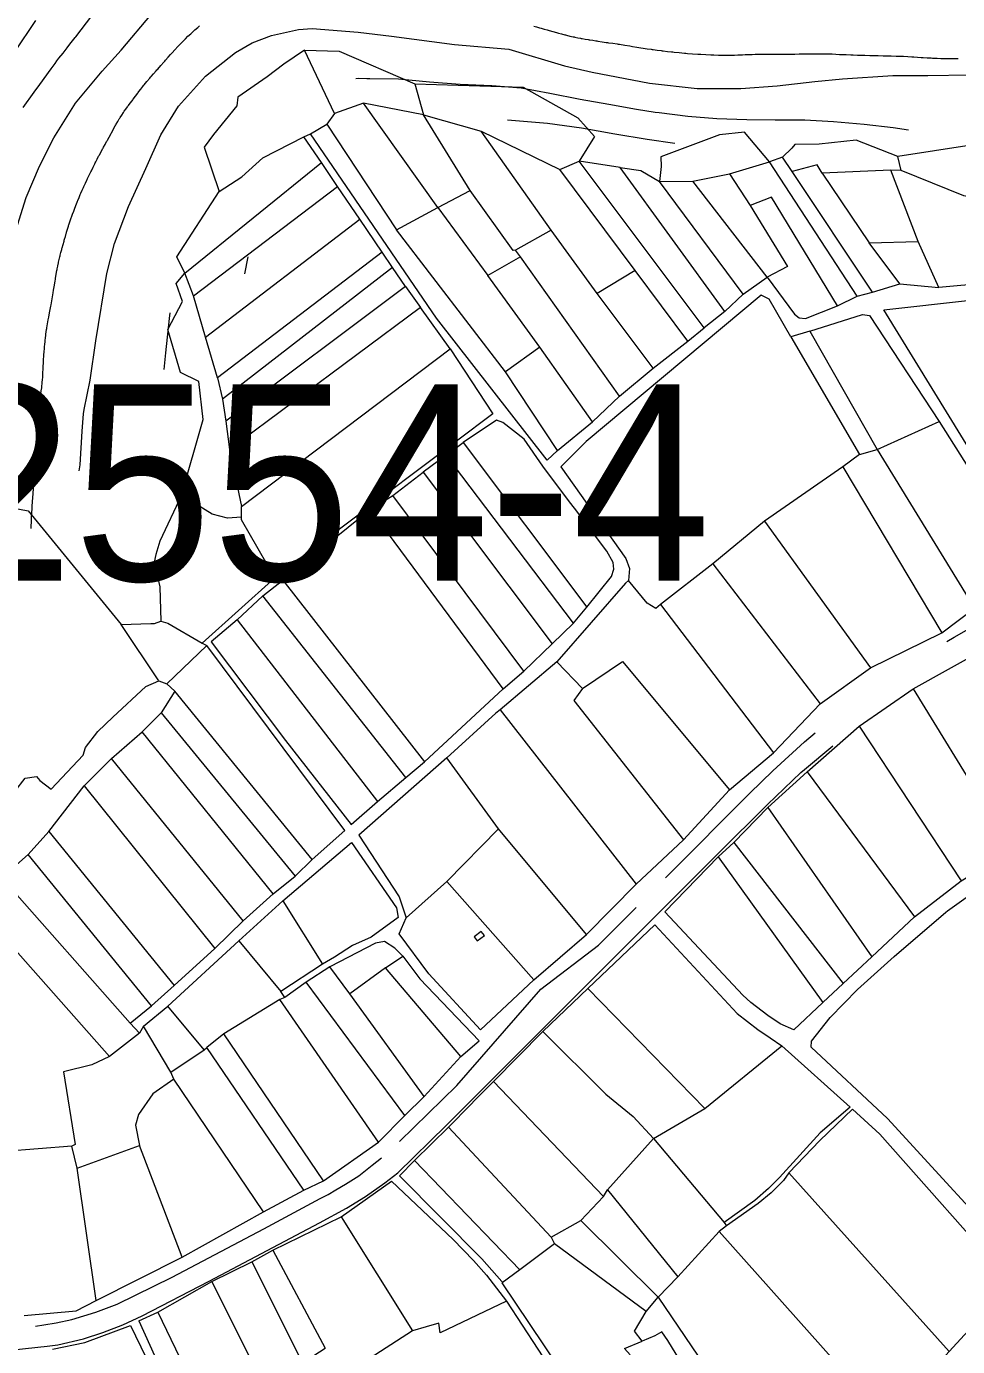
# Model space of a CAD drawing. Header units: metres. Extents: x 548946 to 557077, y 1838800 to 1845419.
# Drawn here: x 554436 to 554815, y 1840148 to 1840686 of the extents above; entities that cross this region are included whole.
import ezdxf
from ezdxf.enums import TextEntityAlignment as Align

# ---------------------------------------------------------------- set-up
doc = ezdxf.new("R2010")
doc.units = ezdxf.units.M
doc.header["$LTSCALE"] = 28
for name, color, linetype, lineweight in [('1', 7, 'Continuous', 13), ('10', 7, 'Continuous', 13), ('2', 7, 'Continuous', 13), ('22', 7, 'Continuous', 13), ('55', 7, 'Continuous', 35)]:
    doc.layers.add(name, color=color, linetype=linetype, lineweight=lineweight)

msp = doc.modelspace()

# ---------------------------------------------------------------- linework, layer by layer
at = {"layer": '1'}
msp.add_line((554525.9, 1840592), (554524.54, 1840585.1), dxfattribs=at)
for points in [[(554410.14, 1840448.52), (554412.83, 1840453.36), (554416.91, 1840464.75), (554419.2, 1840476.23), (554420.49, 1840491.72), (554421.82, 1840509.37), (554423.4, 1840525.63), (554422.92, 1840539.34), (554422.98, 1840542.99), (554422.8, 1840548.03), (554423, 1840563.21), (554424.74, 1840576.57), (554431.26, 1840602.85), (554435.48, 1840616.32), (554441, 1840629.09), (554446.84, 1840640.59), (554455.67, 1840654.75), (554466.49, 1840667.83), (554474.34, 1840676.37), (554486.66, 1840691.1)], [(554434.31, 1840653.01), (554438.84, 1840659.2), (554441.09, 1840662.3), (554445.75, 1840668.76), (554447.32, 1840670.9), (554448.11, 1840671.97), (554448.92, 1840673.05), (554450.57, 1840675.2), (554452.23, 1840677.33), (554453.34, 1840678.75), (554455.59, 1840681.57), (554455.79, 1840681.82), (554462.35, 1840690.3)], [(554457.2, 1840504.7), (554457.52, 1840507.22), (554458.44, 1840520.98), (554458.98, 1840527.96), (554459.15, 1840529.85), (554461.68, 1840541.75), (554463.92, 1840557.83), (554468.44, 1840585.3), (554471.5, 1840597.44), (554477.22, 1840612.53), (554484.3, 1840628.12), (554490.53, 1840641.85), (554497.69, 1840653.57), (554508.67, 1840665.72), (554520.96, 1840675.46), (554527.78, 1840679.3), (554535.6, 1840682.39), (554546.57, 1840684.77), (554552.15, 1840685.18), (554570.99, 1840683.74), (554584.57, 1840682.08), (554610.24, 1840678.66), (554632.42, 1840676.78), (554655.16, 1840670.01), (554666.38, 1840667.38), (554689.78, 1840662.93), (554709.24, 1840660.69), (554727.03, 1840660.73), (554741.89, 1840661.85), (554757.21, 1840663.55), (554768.54, 1840664.63), (554789, 1840666.03), (554803.28, 1840666.03), (554820.33, 1840666.34)], [(554458.38, 1840619.22), (554458.9, 1840620.38), (554459.05, 1840620.7), (554459.19, 1840621.02), (554459.72, 1840622.16), (554460.26, 1840623.31), (554460.42, 1840623.63), (554460.57, 1840623.95), (554461.14, 1840625.14), (554461.76, 1840626.4), (554461.93, 1840626.77), (554462.12, 1840627.14), (554462.82, 1840628.59), (554463.52, 1840630.03), (554463.71, 1840630.4), (554463.89, 1840630.76), (554464.49, 1840631.96), (554465.09, 1840633.09), (554465.26, 1840633.41), (554465.43, 1840633.73), (554466.07, 1840634.92), (554466.73, 1840636.11), (554466.9, 1840636.43), (554467.08, 1840636.75), (554467.7, 1840637.9), (554468.33, 1840639.04), (554468.51, 1840639.37), (554468.69, 1840639.69), (554469.35, 1840640.87), (554470.04, 1840642.1), (554470.23, 1840642.46), (554470.43, 1840642.83), (554471.17, 1840644.21), (554471.9, 1840645.56), (554472.09, 1840645.9), (554472.27, 1840646.23), (554472.9, 1840647.32), (554473.51, 1840648.33), (554473.68, 1840648.61), (554473.86, 1840648.89), (554474.51, 1840649.9), (554475.17, 1840650.9), (554475.35, 1840651.16), (554475.54, 1840651.43), (554476.2, 1840652.35), (554476.87, 1840653.26), (554477.06, 1840653.52), (554477.26, 1840653.78), (554477.98, 1840654.72), (554478.75, 1840655.75), (554478.98, 1840656.05), (554479.21, 1840656.37), (554480.11, 1840657.58), (554481.02, 1840658.81), (554481.26, 1840659.13), (554481.49, 1840659.44), (554482.31, 1840660.49), (554483.17, 1840661.57), (554483.44, 1840661.9), (554483.71, 1840662.24), (554484.81, 1840663.57), (554485.94, 1840664.93), (554486.24, 1840665.28), (554486.53, 1840665.62), (554487.53, 1840666.77), (554488.56, 1840667.94), (554488.88, 1840668.29), (554489.2, 1840668.66), (554490.46, 1840670.08), (554491.72, 1840671.51), (554492.05, 1840671.88), (554492.36, 1840672.24), (554493.42, 1840673.46), (554494.45, 1840674.63), (554494.75, 1840674.97), (554495.06, 1840675.31), (554496.22, 1840676.56), (554497.37, 1840677.79), (554497.67, 1840678.1), (554497.97, 1840678.41), (554498.96, 1840679.45), (554499.92, 1840680.45), (554500.2, 1840680.73), (554500.48, 1840681), (554501.54, 1840682.03), (554502.64, 1840683.05), (554502.94, 1840683.34), (554503.25, 1840683.62), (554504.39, 1840684.65), (554505.53, 1840685.66), (554505.85, 1840685.94), (554506.17, 1840686.22)], [(554642.65, 1840686.15), (554643.74, 1840685.83), (554644.9, 1840685.5), (554645.55, 1840685.31), (554646.75, 1840684.97), (554648.03, 1840684.6), (554648.42, 1840684.49), (554648.81, 1840684.38), (554650.32, 1840683.95), (554651.84, 1840683.53), (554652.24, 1840683.42), (554652.62, 1840683.32), (554653.92, 1840682.97), (554655.19, 1840682.65), (554655.56, 1840682.56), (554655.93, 1840682.46), (554657.32, 1840682.12), (554658.68, 1840681.81), (554659.03, 1840681.73), (554659.37, 1840681.66), (554660.51, 1840681.43), (554661.62, 1840681.23), (554661.94, 1840681.17), (554662.27, 1840681.11), (554663.51, 1840680.89), (554664.77, 1840680.67), (554665.11, 1840680.61), (554665.45, 1840680.56), (554666.64, 1840680.38), (554667.94, 1840680.2), (554668.34, 1840680.14), (554668.76, 1840680.07), (554670.41, 1840679.81), (554672.16, 1840679.54), (554672.64, 1840679.47), (554673.11, 1840679.4), (554674.78, 1840679.16), (554676.52, 1840678.9), (554677.04, 1840678.82), (554677.58, 1840678.74), (554679.65, 1840678.41), (554681.72, 1840678.07), (554682.26, 1840677.98), (554682.78, 1840677.9), (554684.55, 1840677.62), (554688.78, 1840676.95), (554690.41, 1840676.71), (554690.85, 1840676.64), (554691.3, 1840676.58), (554692.9, 1840676.37), (554694.51, 1840676.17), (554694.95, 1840676.11), (554695.41, 1840676.06), (554697.05, 1840675.87), (554698.8, 1840675.67), (554699.32, 1840675.62), (554699.85, 1840675.56), (554701.9, 1840675.34), (554704.04, 1840675.12)], [(554704.04, 1840675.12), (554704.63, 1840675.07), (554705.22, 1840675.02), (554707.36, 1840674.86), (554709.49, 1840674.73), (554710.07, 1840674.69), (554710.66, 1840674.66), (554712.77, 1840674.54), (554714.85, 1840674.44), (554715.41, 1840674.42), (554715.97, 1840674.41), (554717.95, 1840674.37), (554719.8, 1840674.35), (554720.28, 1840674.35), (554720.75, 1840674.35), (554722.31, 1840674.35), (554723.74, 1840674.37), (554724.12, 1840674.37), (554724.49, 1840674.38), (554725.76, 1840674.4), (554726.97, 1840674.43), (554727.31, 1840674.45), (554727.64, 1840674.46), (554728.84, 1840674.53), (554730.01, 1840674.59), (554730.32, 1840674.61), (554730.63, 1840674.62), (554731.69, 1840674.65), (554732.8, 1840674.68), (554733.13, 1840674.69), (554733.48, 1840674.7), (554734.84, 1840674.75), (554736.22, 1840674.79), (554736.59, 1840674.79), (554736.94, 1840674.79), (554738.15, 1840674.76), (554739.37, 1840674.72), (554739.74, 1840674.71), (554740.11, 1840674.71), (554741.56, 1840674.73), (554743.05, 1840674.74), (554743.44, 1840674.74), (554743.83, 1840674.74), (554745.19, 1840674.73), (554746.59, 1840674.71), (554747.01, 1840674.71), (554747.44, 1840674.72), (554749.1, 1840674.75), (554750.83, 1840674.8), (554751.3, 1840674.81), (554751.77, 1840674.82), (554753.46, 1840674.85), (554755.15, 1840674.88), (554755.62, 1840674.88), (554756.09, 1840674.89), (554757.82, 1840674.9), (554759.52, 1840674.9), (554759.98, 1840674.9), (554760.43, 1840674.9), (554762, 1840674.89), (554763.52, 1840674.86), (554763.93, 1840674.84), (554764.34, 1840674.83), (554765.81, 1840674.74), (554767.33, 1840674.64), (554767.78, 1840674.62), (554768.25, 1840674.6), (554770.02, 1840674.55), (554771.85, 1840674.5), (554772.35, 1840674.48), (554772.84, 1840674.46), (554774.61, 1840674.37), (554776.45, 1840674.28), (554777, 1840674.26), (554777.55, 1840674.25), (554779.69, 1840674.21), (554781.88, 1840674.18), (554782.47, 1840674.17), (554783.06, 1840674.16), (554785.13, 1840674.11), (554787.16, 1840674.06), (554787.72, 1840674.04), (554788.28, 1840674.03), (554790.31, 1840673.97), (554792.27, 1840673.91), (554792.8, 1840673.89), (554793.31, 1840673.87), (554795.1, 1840673.79), (554796.77, 1840673.69), (554797.21, 1840673.66), (554797.63, 1840673.63), (554799.1, 1840673.52), (554800.57, 1840673.41), (554800.99, 1840673.38), (554801.43, 1840673.35), (554803.06, 1840673.26), (554804.7, 1840673.18), (554805.14, 1840673.16), (554805.57, 1840673.14), (554807.05, 1840673.06), (554808.57, 1840673)], [(554808.57, 1840673), (554809.02, 1840672.99), (554809.48, 1840672.97), (554811.27, 1840672.94), (554813.08, 1840672.93), (554813.55, 1840672.92), (554814.02, 1840672.92), (554815.61, 1840672.91)], [(554700.09, 1840638.26), (554688.8, 1840639.94), (554675.66, 1840642.05), (554662.1, 1840644.49), (554648.13, 1840646.41), (554631.88, 1840647.78)], [(554441.57, 1840536.22), (554441.72, 1840537.42), (554441.87, 1840538.64), (554441.91, 1840538.96), (554441.94, 1840539.27), (554442.04, 1840540.36), (554442.13, 1840541.39), (554442.16, 1840541.67), (554442.18, 1840541.95), (554442.28, 1840542.93), (554442.36, 1840543.86), (554442.37, 1840544.11), (554442.38, 1840544.35), (554442.4, 1840545.19), (554442.42, 1840546.03), (554442.43, 1840546.29), (554442.44, 1840546.54), (554442.49, 1840547.54), (554442.55, 1840548.59), (554442.57, 1840548.89), (554442.59, 1840549.18), (554442.65, 1840550.26), (554442.72, 1840551.4), (554442.75, 1840551.73), (554442.77, 1840552.08), (554442.89, 1840553.37), (554443.01, 1840554.66), (554443.04, 1840554.99), (554443.07, 1840555.31), (554443.17, 1840556.38), (554443.26, 1840557.4), (554443.29, 1840557.68), (554443.32, 1840557.97), (554443.41, 1840559), (554443.52, 1840560), (554443.56, 1840560.27), (554443.59, 1840560.53), (554443.72, 1840561.42), (554443.88, 1840562.43), (554443.94, 1840562.77), (554444, 1840563.14), (554444.25, 1840564.66), (554444.54, 1840566.39), (554444.63, 1840566.88), (554444.72, 1840567.38), (554445.07, 1840569.24), (554445.46, 1840571.26), (554445.57, 1840571.87), (554445.68, 1840572.49), (554446.1, 1840574.91), (554446.51, 1840577.31), (554446.72, 1840578.52), (554447.06, 1840580.5), (554447.37, 1840582.3), (554447.45, 1840582.79), (554447.53, 1840583.28), (554447.82, 1840584.99), (554448.08, 1840586.52), (554448.14, 1840586.89), (554448.21, 1840587.23), (554448.4, 1840588.29), (554448.59, 1840589.24), (554448.66, 1840589.52), (554448.72, 1840589.82), (554448.99, 1840590.94), (554449.27, 1840592.11), (554449.35, 1840592.42), (554449.43, 1840592.74), (554449.73, 1840593.87), (554450.04, 1840595.05), (554450.14, 1840595.39), (554450.23, 1840595.75), (554450.61, 1840597.14), (554450.99, 1840598.51), (554451.09, 1840598.87), (554451.18, 1840599.22), (554451.52, 1840600.39), (554451.85, 1840601.51), (554451.94, 1840601.83), (554452.03, 1840602.15), (554452.38, 1840603.31), (554452.74, 1840604.5), (554452.85, 1840604.83), (554452.96, 1840605.16), (554453.36, 1840606.36), (554453.79, 1840607.57), (554453.91, 1840607.9), (554454.03, 1840608.23), (554454.47, 1840609.45), (554454.94, 1840610.72), (554455.08, 1840611.1), (554455.22, 1840611.48), (554455.79, 1840612.93), (554456.35, 1840614.37), (554456.5, 1840614.74), (554456.65, 1840615.1), (554457.13, 1840616.3), (554457.6, 1840617.43), (554457.74, 1840617.74), (554457.87, 1840618.06), (554458.38, 1840619.22)], [(554437.52, 1840481.2), (554437.56, 1840481.92), (554437.63, 1840482.95), (554437.65, 1840483.23), (554437.66, 1840483.52), (554437.71, 1840484.54), (554437.75, 1840485.55), (554437.76, 1840485.84), (554437.78, 1840486.12), (554437.83, 1840487.15), (554437.89, 1840488.19), (554437.91, 1840488.48), (554437.92, 1840488.77), (554437.98, 1840489.81), (554438.03, 1840490.85), (554438.05, 1840491.14), (554438.07, 1840491.43), (554438.14, 1840492.49), (554438.21, 1840493.54), (554438.23, 1840493.83), (554438.26, 1840494.12), (554438.34, 1840495.17), (554438.43, 1840496.21), (554438.45, 1840496.49), (554438.48, 1840496.78), (554438.57, 1840497.8), (554438.67, 1840498.81), (554438.7, 1840499.09), (554438.73, 1840499.37), (554438.83, 1840500.38), (554438.94, 1840501.36), (554438.97, 1840501.63), (554439, 1840501.89), (554439.1, 1840502.83), (554439.2, 1840503.75), (554439.22, 1840504), (554439.25, 1840504.26), (554439.35, 1840505.19), (554439.44, 1840506.1), (554439.46, 1840506.34), (554439.48, 1840506.58), (554439.56, 1840507.43), (554439.63, 1840508.26), (554439.65, 1840508.49), (554439.67, 1840508.72), (554439.75, 1840509.58), (554439.83, 1840510.43), (554439.84, 1840510.66), (554439.86, 1840510.89), (554439.93, 1840511.71), (554439.99, 1840512.51), (554440, 1840512.73), (554440.02, 1840512.95), (554440.09, 1840513.74), (554440.16, 1840514.52), (554440.18, 1840514.73), (554440.2, 1840514.95), (554440.26, 1840515.73), (554440.33, 1840516.5), (554440.34, 1840516.71), (554440.36, 1840516.91), (554440.43, 1840517.66), (554440.5, 1840518.41), (554440.54, 1840518.83), (554440.61, 1840519.62), (554440.68, 1840520.43), (554440.7, 1840520.65), (554440.72, 1840520.88), (554440.79, 1840521.7), (554440.86, 1840522.54), (554440.87, 1840522.78), (554440.89, 1840523.02), (554440.95, 1840523.89), (554441.01, 1840524.75), (554441.02, 1840524.99), (554441.03, 1840525.22), (554441.07, 1840526.02), (554441.1, 1840526.8), (554441.11, 1840527.02), (554441.12, 1840527.23), (554441.13, 1840528), (554441.14, 1840528.75), (554441.14, 1840528.96), (554441.14, 1840529.16), (554441.15, 1840529.86), (554441.16, 1840530.61), (554441.17, 1840530.84), (554441.18, 1840531.08), (554441.24, 1840532.02), (554441.31, 1840533.02), (554441.33, 1840533.29), (554441.35, 1840533.57), (554441.42, 1840534.56), (554441.51, 1840535.6), (554441.54, 1840535.9), (554441.57, 1840536.22)]]:
    msp.add_lwpolyline(points, dxfattribs=at)
at = {"layer": '10'}
for p, q in [((554549.11, 1840676.29), (554563.24, 1840675.9)), ((554597.61, 1840649.92), (554573.08, 1840654.7)), ((554561.32, 1840650.46), (554558.2, 1840646.22)), ((554616.65, 1840619.05), (554597.61, 1840649.92)), ((554597.61, 1840649.92), (554621.12, 1840643.25)), ((554548.78, 1840641.01), (554551.5, 1840642.26)), ((554555.93, 1840630.53), (554548.78, 1840641.01)), ((554649.73, 1840602.93), (554621.12, 1840643.25)), ((554621.12, 1840643.25), (554653.21, 1840627.67)), ((554792.44, 1840627.34), (554791.12, 1840633.02)), ((554500.24, 1840585.46), (554555.93, 1840630.53)), ((554562.51, 1840620.77), (554555.93, 1840630.53)), ((554653.21, 1840627.67), (554661.05, 1840631.1)), ((554683.95, 1840586.55), (554653.21, 1840627.67)), ((554712.09, 1840563.07), (554661.05, 1840631.1)), ((554677.76, 1840628.56), (554661.05, 1840631.1)), ((554720.49, 1840569.79), (554677.76, 1840628.56)), ((554722.42, 1840625.87), (554738.75, 1840630.79)), ((554774.48, 1840575.98), (554738.75, 1840630.79)), ((554788.18, 1840627.41), (554760.13, 1840626.15)), ((554799.36, 1840598.25), (554788.18, 1840627.41)), ((554792.44, 1840627.34), (554788.18, 1840627.41)), ((554693.8, 1840622.8), (554707.47, 1840622.91)), ((554728.03, 1840576.84), (554693.8, 1840622.8)), ((554707.47, 1840622.91), (554722.42, 1840625.87)), ((554737.81, 1840583.78), (554707.47, 1840622.91)), ((554722.42, 1840625.87), (554730.82, 1840613.01)), ((554780.74, 1840577.58), (554747.93, 1840626.93)), ((554760.13, 1840626.15), (554779.34, 1840597.83)), ((554503.79, 1840576.18), (554562.51, 1840620.77)), ((554571.61, 1840607.39), (554562.51, 1840620.77)), ((554603.42, 1840612.21), (554616.65, 1840619.05)), ((554603.42, 1840612.21), (554623.83, 1840584.42)), ((554508.72, 1840559.3), (554571.61, 1840607.39)), ((554580.75, 1840593.93), (554571.61, 1840607.39)), ((554631.03, 1840545.19), (554586.64, 1840603.08)), ((554779.34, 1840597.83), (554799.36, 1840598.25)), ((554791.84, 1840581.08), (554779.34, 1840597.83)), ((554807.82, 1840579.58), (554799.36, 1840598.25)), ((554580.75, 1840593.93), (554513.57, 1840542.68)), ((554585.01, 1840587.75), (554580.75, 1840593.93)), ((554637.17, 1840592.11), (554623.83, 1840584.42)), ((554637.17, 1840592.11), (554635.08, 1840594.73)), ((554677.51, 1840535.19), (554637.17, 1840592.11)), ((554503.79, 1840576.18), (554500.24, 1840585.46)), ((554585.01, 1840587.75), (554515.56, 1840533.98)), ((554590.31, 1840579.95), (554585.01, 1840587.75)), ((554645.03, 1840555.18), (554623.83, 1840584.42)), ((554887.56, 1840586.59), (554807.82, 1840579.58)), ((554590.31, 1840579.95), (554516.93, 1840525.03)), ((554590.31, 1840579.95), (554596.35, 1840571.36)), ((554728.03, 1840576.84), (554737.81, 1840583.78)), ((554780.74, 1840577.58), (554791.84, 1840581.08)), ((554791.84, 1840581.08), (554807.82, 1840579.58)), ((554508.72, 1840559.3), (554503.79, 1840576.18)), ((554691.33, 1840546.67), (554668.45, 1840577.07)), ((554720.49, 1840569.79), (554728.03, 1840576.84)), ((554766.5, 1840572.07), (554774.48, 1840575.98)), ((554774.48, 1840575.98), (554780.74, 1840577.58)), ((554596.35, 1840571.36), (554518.52, 1840513.48)), ((554608.52, 1840554.55), (554596.35, 1840571.36)), ((554720.49, 1840569.79), (554712.09, 1840563.07)), ((554705.43, 1840557.65), (554712.09, 1840563.07)), ((554513.57, 1840542.68), (554508.72, 1840559.3)), ((554691.33, 1840546.67), (554705.43, 1840557.65)), ((554755.19, 1840561.7), (554747.38, 1840559.41)), ((554755.19, 1840561.7), (554782.6, 1840513.4)), ((554523.41, 1840490.23), (554608.52, 1840554.55)), ((554677.51, 1840535.19), (554691.33, 1840546.67)), ((554652.22, 1840513.12), (554631.03, 1840545.19)), ((554666.52, 1840524.75), (554677.51, 1840535.19)), ((554782.6, 1840513.4), (554807.96, 1840524.93)), ((554652.22, 1840513.12), (554666.52, 1840524.75)), ((554606.85, 1840511.21), (554613.76, 1840516.31)), ((554613.76, 1840516.31), (554664.21, 1840449.21)), ((554775.47, 1840511.44), (554782.6, 1840513.4)), ((554782.6, 1840513.4), (554822.36, 1840448.74)), ((554768.65, 1840506.38), (554809.06, 1840438.71)), ((554575.99, 1840488.94), (554585.05, 1840494.76)), ((554638.51, 1840423.06), (554585.05, 1840494.76)), ((554523.42, 1840485.88), (554523.41, 1840490.23)), ((554736.71, 1840484.2), (554779.9, 1840424.36)), ((554715.63, 1840466.77), (554759.37, 1840409.67)), ((554536.94, 1840461.06), (554507.27, 1840434.45)), ((554694.22, 1840450.23), (554740.33, 1840389.69)), ((554489.67, 1840419.08), (554474.22, 1840442.1)), ((554521.63, 1840443.93), (554578.85, 1840369.86)), ((554797.3, 1840415.82), (554842.18, 1840440.86)), ((554492.96, 1840417.93), (554509.19, 1840433.57)), ((554507.27, 1840434.45), (554509.19, 1840433.57)), ((554651.99, 1840426.84), (554628.86, 1840407.33)), ((554651.99, 1840426.84), (554662.47, 1840415.98)), ((554489.67, 1840419.08), (554492.96, 1840417.93)), ((554492.96, 1840417.93), (554496.19, 1840414.83)), ((554552.19, 1840346.18), (554496.19, 1840414.83)), ((554775.33, 1840400.56), (554797.3, 1840415.82)), ((554797.3, 1840415.82), (554837.6, 1840350.03)), ((554628.86, 1840407.33), (554684.34, 1840336.1)), ((554490.59, 1840406.03), (554482.86, 1840398.29)), ((554470.35, 1840387.48), (554482.86, 1840398.29)), ((554536.33, 1840332.27), (554482.86, 1840398.29)), ((554754.13, 1840381.94), (554775.33, 1840400.56)), ((554775.33, 1840400.56), (554816.87, 1840337.55)), ((554628.15, 1840358.75), (554607.08, 1840387.74)), ((554738.01, 1840367.46), (554754.13, 1840381.94)), ((554754.13, 1840381.94), (554797.79, 1840322.84)), ((554444.8, 1840357.67), (554459.18, 1840376.21)), ((554459.18, 1840376.21), (554512.44, 1840309.97)), ((554724.22, 1840353.17), (554738.01, 1840367.46)), ((554738.01, 1840367.46), (554780.43, 1840306.56)), ((554664.08, 1840315.57), (554628.15, 1840358.75)), ((554436.3, 1840348.2), (554444.8, 1840357.67)), ((554444.8, 1840357.67), (554495.92, 1840294.83)), ((554684.34, 1840336.1), (554703.6, 1840354.2)), ((554717.84, 1840347.34), (554724.22, 1840353.17)), ((554724.22, 1840353.17), (554768.73, 1840295.6)), ((554425.58, 1840338.78), (554436.3, 1840348.2)), ((554486.61, 1840286.5), (554436.3, 1840348.2)), ((554696.09, 1840324.94), (554717.84, 1840347.34)), ((554717.84, 1840347.34), (554760.49, 1840287.87)), ((554545.31, 1840339.43), (554552.19, 1840346.18)), ((554477.96, 1840279.47), (554425.58, 1840338.78)), ((554536.33, 1840332.27), (554545.31, 1840339.43)), ((554642.65, 1840297.21), (554607.06, 1840337.27)), ((554524.07, 1840321.18), (554536.33, 1840332.27)), ((554540.16, 1840329.36), (554522.27, 1840313.09)), ((554421.23, 1840320.4), (554469.49, 1840265.82)), ((554512.44, 1840309.97), (554524.07, 1840321.18)), ((554664.68, 1840293.67), (554691.99, 1840319.62)), ((554522.27, 1840313.09), (554493.32, 1840286.43)), ((554495.92, 1840294.83), (554512.44, 1840309.97)), ((554522.27, 1840313.09), (554539.45, 1840292.44)), ((554582.03, 1840302), (554589.1, 1840306.8)), ((554768.73, 1840295.6), (554780.43, 1840306.56)), ((554559.34, 1840302.44), (554549.77, 1840296.14)), ((554567.6, 1840291.48), (554559.34, 1840302.44)), ((554582.03, 1840302), (554567.6, 1840291.48)), ((554612.8, 1840265.88), (554582.03, 1840302)), ((554486.61, 1840286.5), (554495.92, 1840294.83)), ((554549.77, 1840296.14), (554541.05, 1840289.96)), ((554589.92, 1840241.8), (554549.77, 1840296.14)), ((554646.31, 1840276.12), (554664.68, 1840293.67)), ((554664.68, 1840293.67), (554712.39, 1840244.65)), ((554768.73, 1840295.6), (554760.49, 1840287.87)), ((554539.02, 1840289.09), (554516.2, 1840275.12)), ((554541.05, 1840289.96), (554539.02, 1840289.09)), ((554579.21, 1840230.88), (554539.02, 1840289.09)), ((554541.05, 1840289.96), (554539.45, 1840292.44)), ((554597.88, 1840249.58), (554567.6, 1840291.48)), ((554477.96, 1840279.47), (554486.61, 1840286.5)), ((554483.41, 1840278.2), (554493.32, 1840286.43)), ((554508.09, 1840268.56), (554493.32, 1840286.43)), ((554481.79, 1840275.33), (554477.96, 1840279.47)), ((554483.41, 1840278.2), (554481.79, 1840275.33)), ((554494.55, 1840259.43), (554483.41, 1840278.2)), ((554481.79, 1840275.33), (554469.49, 1840265.82)), ((554516.2, 1840275.12), (554509.19, 1840269.54)), ((554556.8, 1840215.12), (554516.2, 1840275.12)), ((554626.18, 1840255.72), (554646.31, 1840276.12)), ((554494.55, 1840259.43), (554508.09, 1840268.56)), ((554508.09, 1840268.56), (554509.19, 1840269.54)), ((554548.83, 1840211.34), (554509.19, 1840269.54)), ((554712.39, 1840244.65), (554743.75, 1840270.17)), ((554495.74, 1840256.68), (554494.55, 1840259.43)), ((554532.28, 1840202.53), (554495.74, 1840256.68)), ((554618.56, 1840248), (554626.18, 1840255.72)), ((554626.18, 1840255.72), (554671.04, 1840208.82)), ((554579.21, 1840230.88), (554589.92, 1840241.8)), ((554691.36, 1840232.38), (554712.39, 1840244.65)), ((554593.87, 1840223.5), (554607.8, 1840237.09)), ((554607.8, 1840237.09), (554649.68, 1840192.13)), ((554454.15, 1840229.29), (554426.7, 1840227.18)), ((554456.36, 1840220.26), (554454.15, 1840229.29)), ((554456.36, 1840220.26), (554481.78, 1840229.52)), ((554499.1, 1840183.99), (554481.78, 1840229.52)), ((554672.67, 1840211.44), (554691.36, 1840232.38)), ((554691.36, 1840232.38), (554720.23, 1840198.21)), ((554587.82, 1840217.26), (554593.87, 1840223.5)), ((554593.87, 1840223.5), (554636.94, 1840178.89)), ((554464.02, 1840166.37), (554456.36, 1840220.26)), ((554746.57, 1840218.41), (554811.96, 1840145.57)), ((554564.01, 1840200.51), (554584.56, 1840215.02)), ((554661.81, 1840198.98), (554671.04, 1840208.82)), ((554671.04, 1840208.82), (554672.67, 1840211.44)), ((554499.1, 1840183.99), (554532.28, 1840202.53)), ((554536.12, 1840186.92), (554564.01, 1840200.51)), ((554564.01, 1840200.51), (554593.15, 1840154)), ((554649.68, 1840192.13), (554661.81, 1840198.98)), ((554693.29, 1840167.71), (554661.81, 1840198.98)), ((554721.13, 1840196.75), (554718.13, 1840194.44)), ((554720.23, 1840198.21), (554721.13, 1840196.75)), ((554649.68, 1840192.13), (554650.97, 1840189.43)), ((554701.28, 1840175.94), (554718.13, 1840194.44)), ((554786.84, 1840117.6), (554718.13, 1840194.44)), ((554527.52, 1840182.16), (554536.12, 1840186.92)), ((554536.12, 1840186.92), (554557.54, 1840146.93)), ((554650.97, 1840189.43), (554636.94, 1840178.89)), ((554688.37, 1840161.86), (554650.97, 1840189.43)), ((554464.02, 1840166.37), (554499.1, 1840183.99)), ((554511.28, 1840174.07), (554527.52, 1840182.16)), ((554636.94, 1840178.89), (554629.74, 1840173.49)), ((554489.22, 1840161.64), (554511.28, 1840174.07)), ((554511.28, 1840174.07), (554539.41, 1840117.56)), ((554688.37, 1840161.86), (554693.29, 1840167.71)), ((554693.29, 1840167.71), (554747.92, 1840087.43)), ((554481.55, 1840158.03), (554489.22, 1840161.64)), ((554489.22, 1840161.64), (554516.61, 1840104.78)), ((554481.55, 1840158.03), (554490.45, 1840138.2)), ((554593.15, 1840154), (554563.48, 1840134.89))]:
    msp.add_line(p, q, dxfattribs=at)
for points in [[(554549.11, 1840676.29), (554540.64, 1840670.65), (554533.83, 1840665.43), (554521.82, 1840657.23), (554521.44, 1840653.59), (554511.97, 1840642.02), (554508.12, 1840636.77), (554514.28, 1840618.76)], [(554586.64, 1840603.08), (554603.42, 1840612.21), (554573.08, 1840654.7), (554561.32, 1840650.46), (554549.11, 1840676.29)], [(554563.24, 1840675.9), (554594.04, 1840662.69), (554597.61, 1840649.92)], [(554594.04, 1840662.69), (554638.31, 1840661.29), (554660.5, 1840648.75), (554667.38, 1840641.18), (554661.05, 1840631.1)], [(554551.5, 1840642.26), (554558.2, 1840646.22), (554586.64, 1840603.08)], [(554514.28, 1840618.76), (554523.52, 1840624.72), (554532.09, 1840632.45), (554548.78, 1840641.01)], [(554652.22, 1840513.12), (554647.99, 1840509.1), (554602.83, 1840566.98), (554551.5, 1840642.26)], [(554738.75, 1840630.79), (554728.45, 1840642.87), (554718.37, 1840641.87), (554694.44, 1840632.8), (554694.49, 1840628.88), (554693.8, 1840622.8)], [(554791.12, 1840633.02), (554774, 1840639.59), (554758.99, 1840638.04), (554749.06, 1840637.84), (554747.85, 1840636.42), (554744.05, 1840632.66)], [(554829.68, 1840616.17), (554835.94, 1840639.94), (554791.12, 1840633.02)], [(554747.93, 1840626.93), (554744.05, 1840632.66), (554738.75, 1840630.79)], [(554677.76, 1840628.56), (554686.23, 1840627.27), (554693.8, 1840622.8)], [(554760.13, 1840626.15), (554758.16, 1840629.53), (554747.93, 1840626.93)], [(554829.68, 1840616.17), (554825.19, 1840615.41), (554817.94, 1840616.93), (554792.44, 1840627.34)], [(554500.24, 1840585.46), (554496.96, 1840592.09), (554514.28, 1840618.76)], [(554635.08, 1840594.73), (554634.18, 1840594.68), (554616.65, 1840619.05)], [(554766.5, 1840572.07), (554739.5, 1840616.37), (554730.82, 1840613.01)], [(554730.82, 1840613.01), (554746.09, 1840588.17), (554737.81, 1840583.78)], [(554705.43, 1840557.65), (554683.95, 1840586.55), (554668.45, 1840577.07), (554649.73, 1840602.93), (554635.08, 1840594.73)], [(554498.89, 1840494.89), (554507.7, 1840525.76), (554506.02, 1840541.22), (554498.51, 1840544.91), (554493.29, 1840562.36), (554499.25, 1840573.85), (554496.72, 1840581.23), (554500.24, 1840585.46)], [(554737.81, 1840583.78), (554748.96, 1840568.62), (554750.87, 1840567.13), (554753.45, 1840566.93), (554766.5, 1840572.07)], [(554747.38, 1840559.41), (554738.6, 1840574.83), (554735.28, 1840576.45), (554663.96, 1840516.68), (554653.56, 1840506.4), (554680.16, 1840469.04), (554681.68, 1840464.89), (554681.15, 1840459.98)], [(554850.32, 1840464.6), (554785.32, 1840570.47), (554820.64, 1840574.38)], [(554755.19, 1840561.7), (554776.66, 1840568.51), (554779.45, 1840568.13), (554807.96, 1840524.93)], [(554747.38, 1840559.41), (554775.47, 1840511.44), (554768.65, 1840506.38)], [(554608.52, 1840554.55), (554625.9, 1840528), (554536.94, 1840461.06)], [(554666.52, 1840524.75), (554645.03, 1840555.18), (554631.03, 1840545.19)], [(554513.57, 1840542.68), (554515.56, 1840533.98), (554516.93, 1840525.03), (554518.52, 1840513.48), (554523.41, 1840490.23)], [(554657.19, 1840492.15), (554646.22, 1840506.68), (554638.66, 1840517.7), (554629.96, 1840524.46), (554627.37, 1840525.44), (554613.76, 1840516.31)], [(554807.96, 1840524.93), (554830.62, 1840488.98), (554847, 1840462.49)], [(554658.72, 1840442.62), (554606.85, 1840511.21), (554597.45, 1840504.29)], [(554585.05, 1840494.76), (554597.45, 1840504.29), (554650.14, 1840434.16)], [(554768.65, 1840506.38), (554736.71, 1840484.2), (554715.63, 1840466.77), (554694.22, 1840450.23)], [(554404.9, 1840352.75), (554350.25, 1840414.86), (554371.2, 1840437.86), (554412.19, 1840493.05), (554436.36, 1840488.48), (554474.22, 1840442.1)], [(554498.89, 1840494.89), (554490.06, 1840476.06), (554488.48, 1840470.58), (554487.81, 1840467.47), (554490.07, 1840457.42), (554490.5, 1840443.43)], [(554523.42, 1840485.88), (554517.64, 1840485.49), (554511.35, 1840487.08), (554498.89, 1840494.89)], [(554630.15, 1840415.8), (554575.99, 1840488.94), (554540.17, 1840460.17)], [(554664.21, 1840449.21), (554674.27, 1840461.63), (554675.17, 1840464.6), (554674.95, 1840467.4), (554672.41, 1840471.98), (554659.14, 1840489.56), (554657.19, 1840492.15)], [(554536.94, 1840461.06), (554523.42, 1840484.76), (554523.42, 1840485.88)], [(554532.1, 1840453.75), (554540.17, 1840460.17), (554597.94, 1840386.13)], [(554681.15, 1840459.98), (554680.02, 1840458.95), (554651.99, 1840426.84)], [(554694.22, 1840450.23), (554692.38, 1840448.66), (554688.79, 1840450.76), (554681.15, 1840459.98)], [(554590.38, 1840379.68), (554532.1, 1840453.75), (554521.63, 1840443.93)], [(554578.85, 1840369.86), (554590.38, 1840379.68), (554597.94, 1840386.13), (554630.15, 1840415.8), (554638.51, 1840423.06), (554650.14, 1840434.16), (554658.72, 1840442.62), (554664.21, 1840449.21)], [(554703.6, 1840354.2), (554722.37, 1840374.7), (554740.33, 1840389.69), (554759.37, 1840409.67), (554779.9, 1840424.36), (554809.06, 1840438.71), (554822.36, 1840448.74)], [(554474.22, 1840442.1), (554486.37, 1840442.56), (554487.94, 1840442.54), (554490.5, 1840443.43)], [(554490.5, 1840443.43), (554493.27, 1840442.57), (554507.27, 1840434.45)], [(554521.63, 1840443.93), (554510.98, 1840435.08), (554541.32, 1840394.77), (554568.03, 1840360.47), (554578.85, 1840369.86)], [(554552.19, 1840346.18), (554565.5, 1840357.99), (554509.19, 1840433.57)], [(554662.47, 1840415.98), (554678.77, 1840426.98), (554722.37, 1840374.7)], [(554842.48, 1840179.9), (554786.82, 1840240.62), (554755.74, 1840269.72), (554755.79, 1840272.08), (554763.52, 1840281.84), (554774.58, 1840293.22), (554789.58, 1840306.7), (554810.65, 1840324.68), (554811.25, 1840325.26), (554834.14, 1840341.59), (554846.02, 1840348.78), (554858.28, 1840355.49), (554927.57, 1840396.9), (554936.38, 1840402.24), (554937.04, 1840402.72), (554950.16, 1840409.57), (554959.87, 1840414.21), (554966.87, 1840416.8), (554974.77, 1840419.2), (554995.51, 1840423.69), (554996.58, 1840424.01), (555000, 1840424.58)], [(554404.9, 1840352.75), (554422.31, 1840363.14), (554435.07, 1840379.39), (554439.71, 1840380.12), (554441.16, 1840378.39), (554445.71, 1840374.91), (554458.79, 1840388.78), (554459.75, 1840391.91), (554464.79, 1840398.47), (554470.93, 1840404.35), (554484.35, 1840416.78), (554489.67, 1840419.08)], [(554496.19, 1840414.83), (554490.59, 1840406.03), (554545.31, 1840339.43)], [(554662.47, 1840415.98), (554658.92, 1840411.15), (554703.6, 1840354.2)], [(554628.86, 1840407.33), (554627.03, 1840405.9), (554607.08, 1840387.74)], [(554524.07, 1840321.18), (554470.35, 1840387.48), (554459.18, 1840376.21)], [(554607.08, 1840387.74), (554571.16, 1840356.18), (554587.62, 1840331.04), (554590.55, 1840322.4)], [(554590.55, 1840322.4), (554607.06, 1840337.27), (554628.15, 1840358.75)], [(554540.16, 1840329.36), (554568.24, 1840353.1), (554586.55, 1840326.52), (554587.23, 1840322.59), (554576.28, 1840314.54), (554568.68, 1840311.2), (554561.3, 1840306.45), (554556.37, 1840303.59)], [(554780.43, 1840306.56), (554797.79, 1840322.84), (554816.87, 1840337.55), (554837.6, 1840350.03)], [(554620.82, 1840276.78), (554642.65, 1840297.21), (554664.08, 1840315.57), (554684.34, 1840336.1)], [(554540.16, 1840329.36), (554556.37, 1840303.59), (554539.45, 1840292.44)], [(554620.82, 1840276.78), (554599.82, 1840299.65), (554587.71, 1840315.96), (554590.55, 1840322.4)], [(554760.49, 1840287.87), (554748.69, 1840276.76), (554743.09, 1840279.18), (554738.06, 1840282.58), (554731.05, 1840287.93), (554727.9, 1840290.92), (554696.09, 1840324.94)], [(554691.99, 1840319.62), (554725.52, 1840283.38), (554733.94, 1840276.91), (554738.99, 1840273.42), (554743.75, 1840270.17)], [(554589.1, 1840306.8), (554585.93, 1840310.04), (554581.65, 1840312.8), (554577.96, 1840312.12), (554559.34, 1840302.44)], [(554589.1, 1840306.8), (554596.15, 1840297.54), (554620.35, 1840272.24)], [(554589.92, 1840241.8), (554597.88, 1840249.58), (554612.8, 1840265.88), (554620.35, 1840272.24)], [(554646.31, 1840276.12), (554672, 1840250.48), (554683.15, 1840241.39), (554691.36, 1840232.38)], [(554743.75, 1840270.17), (554771.57, 1840245.19), (554759.44, 1840234.71), (554742.83, 1840216.51), (554738.35, 1840212.04), (554732.73, 1840207.1), (554720.23, 1840198.21)], [(554469.49, 1840265.82), (554462.26, 1840262.47), (554450.8, 1840259.67), (554455.49, 1840229.98), (554454.15, 1840229.29)], [(554495.74, 1840256.68), (554487.22, 1840250.59), (554481.29, 1840242.15), (554480.08, 1840237.88), (554481.78, 1840229.52)], [(554607.8, 1840237.09), (554616.93, 1840246.35), (554618.56, 1840248)], [(554837.74, 1840173.33), (554783.71, 1840234.25), (554772.59, 1840244.33), (554759.24, 1840231.55), (554746.57, 1840218.41)], [(554532.28, 1840202.53), (554548.83, 1840211.34), (554556.8, 1840215.12), (554579.21, 1840230.88)], [(554746.57, 1840218.41), (554744.4, 1840215.23), (554739.43, 1840210.3), (554734.04, 1840205.92), (554721.13, 1840196.75)], [(554584.56, 1840215.02), (554609.75, 1840191.24), (554618.01, 1840182.68), (554623.3, 1840176.72), (554631.47, 1840166.08)], [(554587.82, 1840217.26), (554621.38, 1840183.39), (554629.58, 1840174.09), (554629.74, 1840173.49)], [(554672.67, 1840211.44), (554701.28, 1840175.94), (554693.29, 1840167.71)], [(554527.52, 1840182.16), (554548.22, 1840140.89), (554557.54, 1840146.93)], [(554660.73, 1840129.3), (554652.31, 1840139.99), (554629.74, 1840173.49)], [(554434.7, 1840160.22), (554455.91, 1840162.15), (554464.02, 1840166.37)], [(554631.47, 1840166.08), (554604.36, 1840153.18), (554603.81, 1840157.14), (554598.71, 1840155.61), (554593.15, 1840154)], [(554631.47, 1840166.08), (554650.65, 1840136.73), (554657.22, 1840128.71), (554662.16, 1840122.97), (554677.58, 1840095.88)], [(554686.75, 1840149.79), (554683.62, 1840153.77), (554688.37, 1840161.86)], [(554826.15, 1840160.96), (554811.96, 1840145.57), (554786.84, 1840117.6)], [(554446.22, 1840146.48), (554459.45, 1840149.18), (554478.07, 1840156.14)], [(554478.07, 1840156.14), (554496.94, 1840117.12), (554506.63, 1840100.12)], [(554738.28, 1840082.68), (554697.22, 1840150.09), (554694.76, 1840153.56), (554691.95, 1840151.96), (554686.75, 1840149.79)], [(554681.82, 1840144.13), (554679.62, 1840146.81), (554686.75, 1840149.79)]]:
    msp.add_lwpolyline(points, dxfattribs=at)
msp.add_lwpolyline([(554618.32, 1840314.68), (554619.53, 1840313.02), (554622.42, 1840315.22), (554621.18, 1840316.92)], close=True, dxfattribs=at)
at = {"layer": '2'}
for points in [[(554430.9, 1840675.72), (554439.42, 1840688.45)], [(554570.04, 1840664.79), (554571.15, 1840664.87), (554574.52, 1840664.81), (554575.71, 1840664.81), (554587.45, 1840664.63), (554600.01, 1840663.38), (554612.53, 1840662.45), (554625.4, 1840661.96), (554637.38, 1840661.05), (554649.16, 1840658.87), (554661.56, 1840656.43), (554673.15, 1840654.3), (554684.44, 1840652.28), (554692.06, 1840651.12), (554693.75, 1840650.89), (554705.39, 1840649.39), (554717.24, 1840648.49), (554729.48, 1840648.06), (554740.97, 1840647.98), (554753.06, 1840648), (554764.87, 1840647.32), (554777.39, 1840646.16), (554789.22, 1840644.84), (554795.4, 1840643.87)], [(554491.88, 1840546.1), (554492.46, 1840552.89), (554493.93, 1840566.85), (554494.31, 1840569.26)]]:
    msp.add_lwpolyline(points, dxfattribs=at)
at = {"layer": '22'}
msp.add_line((554753, 1840382.95), (554764.52, 1840392.62), dxfattribs=at)
for points in [[(554811.04, 1840435.15), (554814.09, 1840436.96), (554834.85, 1840448.69)], [(554740.02, 1840382.41), (554752.97, 1840394.29), (554757.28, 1840397.88)], [(554458.96, 1840150.68), (554466.8, 1840153.25), (554475.01, 1840156.48), (554482.88, 1840160.03), (554510.2, 1840174.26), (554555.18, 1840197.98), (554566.21, 1840204.02), (554573.9, 1840208.76), (554581.81, 1840214.28), (554587.07, 1840218.45), (554606.86, 1840237.77), (554645.85, 1840276.72), (554717.81, 1840348.73), (554737.87, 1840368.66), (554751.52, 1840381.72), (554753, 1840382.95)], [(554696.36, 1840338.77), (554708.91, 1840351.36), (554708.91, 1840351.36), (554718.94, 1840361.62), (554730.72, 1840373.35), (554740.02, 1840382.41)], [(554587.86, 1840231.19), (554611.14, 1840254.02), (554645.4, 1840293.32), (554669, 1840311.31), (554684.32, 1840326.69)], [(554439.35, 1840155.86), (554442.74, 1840156.39), (554447.83, 1840157.28), (554454.12, 1840158.57), (554464, 1840161.57), (554472.64, 1840164.9), (554495.14, 1840175.88), (554532.49, 1840195.62), (554555.5, 1840207.9), (554558.77, 1840209.58), (554561.87, 1840211.51), (554565.8, 1840213.81), (554571.19, 1840217.21), (554576.67, 1840221.57), (554580.48, 1840224.56)], [(554372.19, 1840140.01), (554444.16, 1840147.73), (554448.44, 1840148.21), (554458.96, 1840150.68)]]:
    msp.add_lwpolyline(points, dxfattribs=at)

# ---------------------------------------------------------------- texts
at = {"layer": '55', "width": 0.95}
msp.add_text('842554-4', height=80, dxfattribs=at).set_placement((554499.99, 1840460), align=Align.CENTER)

doc.saveas('drawing.dxf')
